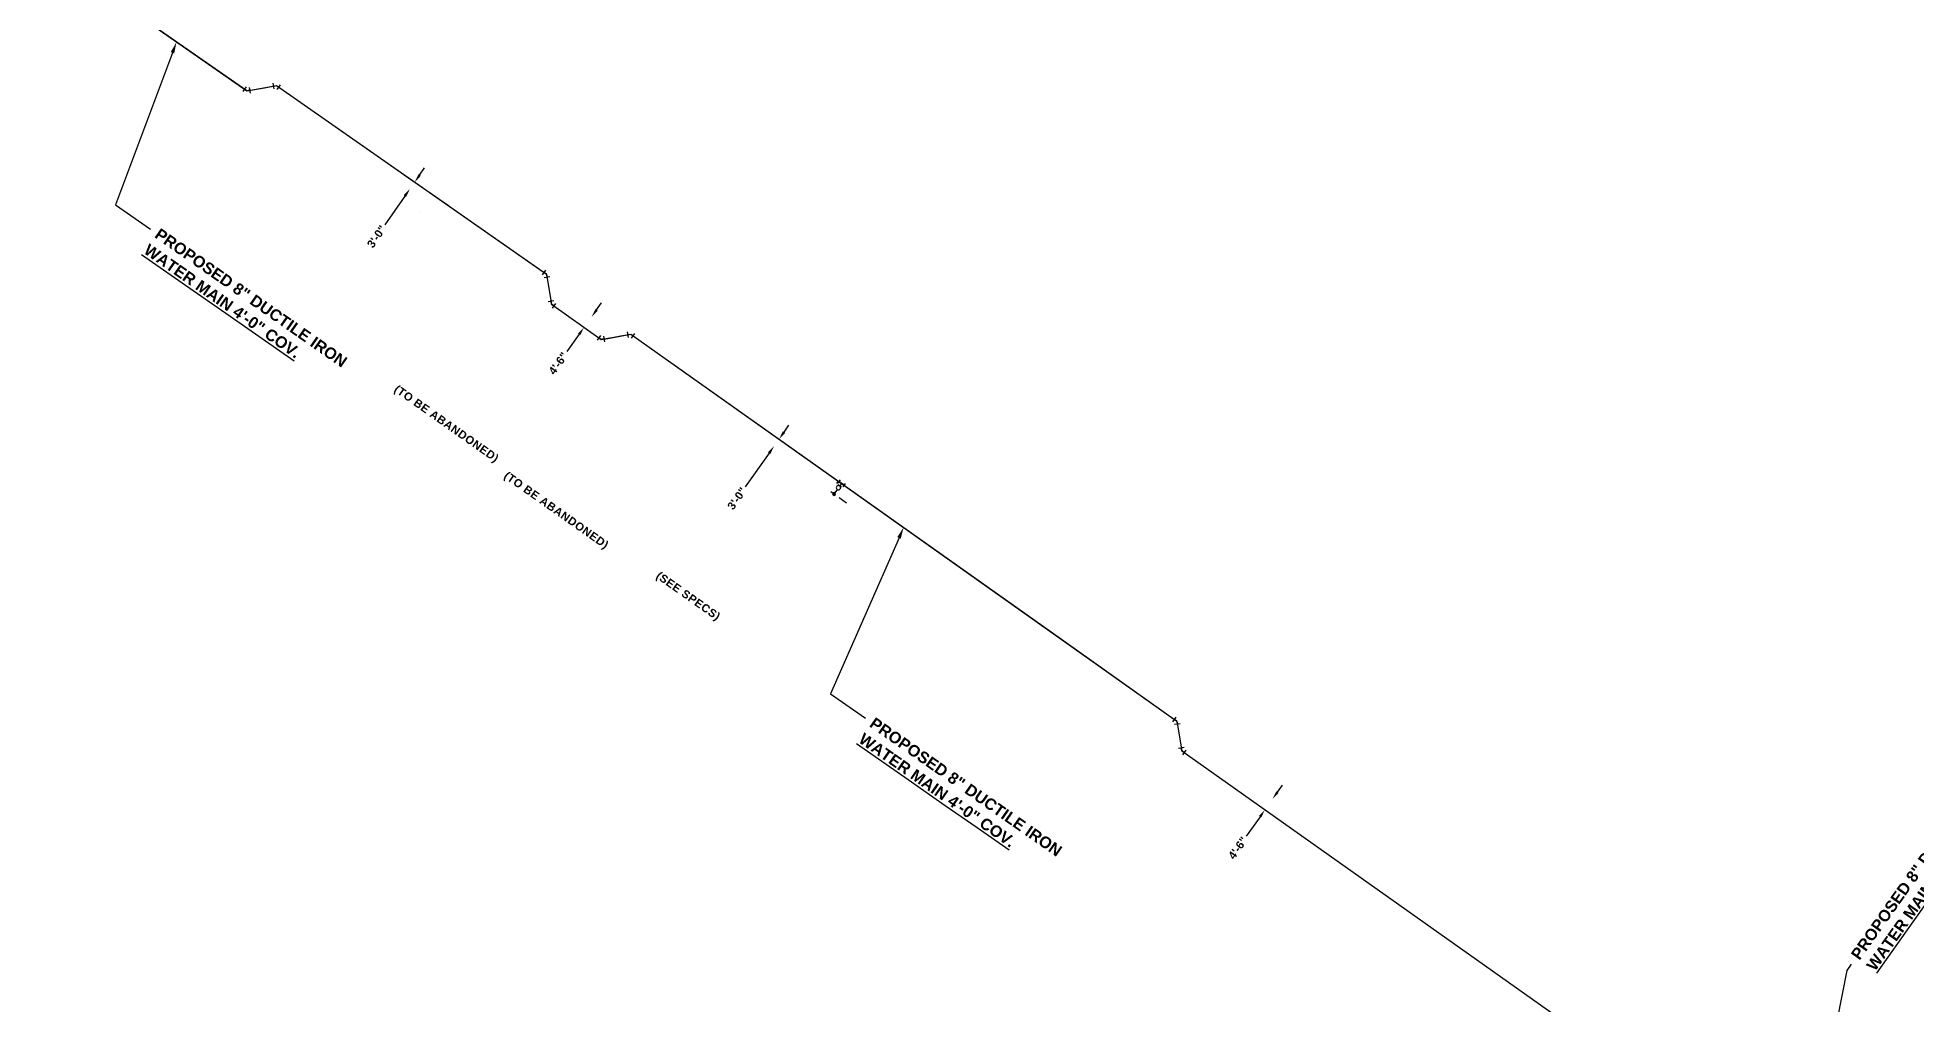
# Model space of a CAD drawing. Header units: feet. Extents: x 0 to 2707995, y 0 to 272549.
# Drawn here: x 2705548 to 2706205, y 271709 to 272047 of the extents above; entities that cross this region are included whole.
import ezdxf
from ezdxf import colors
from ezdxf.entities.mleader import LeaderData, LeaderLine
from ezdxf.math import Vec2, Vec3

# ---------------------------------------------------------------- set-up
doc = ezdxf.new("R2010")
doc.units = ezdxf.units.FT
doc.header["$LTSCALE"] = 20
for name, color, linetype in [('C-PR-WATER', 4, 'Continuous'), ('C-PR-WATER-ABAND', 3, 'Continuous'), ('C-PR-WATER-ABAND-OFF', 3, 'Continuous'), ('C-PR-WATER-DIM', 4, 'Continuous'), ('C-PR-WATER-FITTING', 4, 'Continuous'), ('C-PR-WATER-TXT (W-2)', 4, 'Continuous')]:
    doc.layers.add(name, color=color, linetype=linetype)
doc.layers.add('CALC', color=10, linetype='Continuous', plot=False)
doc.styles.add('ARIAL', font='arialbd.ttf', dxfattribs={"height": 0.24})
doc.styles.add('PROPOSED PLAN', font='arialbd.ttf', dxfattribs={"height": 2.8})
doc.dimstyles.new('PWD Proposed', dxfattribs={"dimtxt": 2.8, "dimasz": 3, "dimexe": 0.18, "dimexo": 0.0625, "dimgap": 1, "dimtad": 0, "dimdec": 0, "dimlfac": 12, "dimzin": 1, "dimdsep": 46, "dimlunit": 4, "dimtxsty": 'PROPOSED PLAN', "dimcen": 0, "dimse1": 1, "dimse2": 1, "dimclrd": 256, "dimclrt": 3, "dimadec": 1, "dimazin": 0, "dimtfac": 1, "dimtdec": 0, "dimtofl": 0, "dimtmove": 0, "dimatfit": 1, "dimfxl": 0.18, "dimfrac": 2, "dimtolj": 1, "dimtzin": 0, "dimlwd": -1, "dimarcsym": 0})

# ---------------------------------------------------------------- blocks, each defined once
blk = doc.blocks.new('*U213')
at = {"layer": 'C-PR-WATER-FITTING'}
for p, q in [((-1.01, 0.99), (0.99, 1.01)), ((-1.41, -0.01), (0.01, -1.41))]:
    blk.add_line(p, q, dxfattribs=at)
at = {"layer": 'C-PR-WATER-FITTING', "flags": 128}
blk.add_lwpolyline([(-0.01, 1), (0, 0), (-0.7, -0.71)], dxfattribs=at)
blk = doc.blocks.new('*U214')
at = {"layer": 'C-PR-WATER-FITTING'}
for p, q in [((1.41, 0.01), (-0.01, 1.41)), ((1.01, -0.99), (-0.99, -1.01))]:
    blk.add_line(p, q, dxfattribs=at)
at = {"layer": 'C-PR-WATER-FITTING', "flags": 128}
blk.add_lwpolyline([(0.01, -1), (0, 0), (0.7, 0.71)], dxfattribs=at)
blk = doc.blocks.new('*U215')
at = {"layer": 'C-PR-WATER-FITTING'}
for p, q in [((-0.01, -1.41), (-1.41, 0.01)), ((0.99, -1.01), (1.01, 0.99))]:
    blk.add_line(p, q, dxfattribs=at)
at = {"layer": 'C-PR-WATER-FITTING', "flags": 128}
blk.add_lwpolyline([(1, -0.01), (0, 0), (-0.71, -0.7)], dxfattribs=at)
blk = doc.blocks.new('*U216')
at = {"layer": 'C-PR-WATER-FITTING'}
for p, q in [((-1.01, 0.99), (-0.99, -1.01)), ((-0.01, 1.41), (1.41, 0.01))]:
    blk.add_line(p, q, dxfattribs=at)
at = {"layer": 'C-PR-WATER-FITTING', "flags": 128}
blk.add_lwpolyline([(0.7, 0.71), (0, 0), (-1, -0.01)], dxfattribs=at)
blk = doc.blocks.new('*U288')
at = {"layer": 'C-PR-WATER-FITTING'}
blk.add_line((-0.73, -1.32), (0.73, 1.3), dxfattribs=at)
for points in [[(-0.14, 1.79), (1.61, 0.81)], [(0.82, -1.61), (1.8, 0.13)], [(-1.6, -0.83), (0.14, -1.8)], [(0, -0.01), (1.31, -0.74)]]:
    blk.add_lwpolyline(points, dxfattribs=at)
blk.add_circle((2.18, -1.23), 1, dxfattribs=at)
blk = doc.blocks.new('*U246')
at = {"layer": 'C-PR-WATER-FITTING'}
h = blk.add_hatch(color=256, dxfattribs=at)
h.dxf.hatch_style = 1
h.paths.add_polyline_path([(0.5, -0.01, 1), (-0.5, -0.01, 1)])
blk.add_circle((0, -0.01), 0.5, dxfattribs=at)
blk = doc.blocks.new('*D225')
at = {"layer": 'C-PR-WATER-DIM', "linetype": 'Continuous', "transparency": 16777216}
for p, q in [((2705681.2, 271999.21), (2705682.92, 272001.67)), ((2705676.06, 271991.85), (2705669.04, 271981.8))]:
    blk.add_line(p, q, dxfattribs=at)
at = {"layer": 'C-PR-WATER-DIM', "transparency": 16777216}
for points in [[(2705680.79, 271999.49), (2705681.61, 271998.92), (2705679.48, 271996.75)], [(2705675.65, 271992.13), (2705676.47, 271991.56), (2705677.78, 271994.31)]]:
    blk.add_solid(points, dxfattribs=at)
at = {"layer": 'C-PR-WATER-DIM', "transparency": 16777216, "insert": (2705666.14, 271977.66), "char_height": 2.8, "attachment_point": 5, "rotation": 55.05714, "style": 'PROPOSED PLAN'}
blk.add_mtext('\\A1;3\'-0"', dxfattribs=at)
blk = doc.blocks.new('*D226')
at = {"layer": 'C-PR-WATER-DIM', "linetype": 'Continuous', "transparency": 16777216}
for p, q in [((2705808.69, 271909.19), (2705810.42, 271911.63)), ((2705803.48, 271901.84), (2705795.15, 271890.08))]:
    blk.add_line(p, q, dxfattribs=at)
at = {"layer": 'C-PR-WATER-DIM', "transparency": 16777216}
for points in [[(2705808.28, 271909.48), (2705809.09, 271908.9), (2705806.95, 271906.74)], [(2705803.07, 271902.13), (2705803.89, 271901.55), (2705805.22, 271904.29)]]:
    blk.add_solid(points, dxfattribs=at)
at = {"layer": 'C-PR-WATER-DIM', "transparency": 16777216, "insert": (2705792.23, 271885.97), "char_height": 2.8, "attachment_point": 5, "rotation": 54.67389, "style": 'PROPOSED PLAN'}
blk.add_mtext('\\A1;3\'-0"', dxfattribs=at)
blk = doc.blocks.new('*D229')
at = {"layer": 'C-PR-WATER-DIM', "linetype": 'Continuous', "transparency": 16777216}
for p, q in [((2705981.31, 271783.16), (2705983.05, 271785.61)), ((2705975.24, 271774.6), (2705970.42, 271767.8))]:
    blk.add_line(p, q, dxfattribs=at)
at = {"layer": 'C-PR-WATER-DIM', "transparency": 16777216}
for points in [[(2705980.9, 271783.45), (2705981.72, 271782.87), (2705979.58, 271780.72)], [(2705974.83, 271774.89), (2705975.65, 271774.31), (2705976.98, 271777.04)]]:
    blk.add_solid(points, dxfattribs=at)
at = {"layer": 'C-PR-WATER-DIM', "transparency": 16777216, "insert": (2705967.48, 271763.65), "char_height": 2.8, "attachment_point": 5, "rotation": 54.67054, "style": 'PROPOSED PLAN'}
blk.add_mtext('\\A1;4\'-6"', dxfattribs=at)
blk = doc.blocks.new('*D241')
at = {"layer": 'C-PR-WATER-DIM', "linetype": 'Continuous', "transparency": 16777216}
for p, q in [((2705743.09, 271952), (2705744.84, 271954.44)), ((2705736.98, 271943.46), (2705732.65, 271937.4))]:
    blk.add_line(p, q, dxfattribs=at)
at = {"layer": 'C-PR-WATER-DIM', "transparency": 16777216}
for points in [[(2705742.69, 271952.29), (2705743.5, 271951.71), (2705741.35, 271949.56)], [(2705736.58, 271943.75), (2705737.39, 271943.17), (2705738.73, 271945.9)]]:
    blk.add_solid(points, dxfattribs=at)
at = {"layer": 'C-PR-WATER-DIM', "transparency": 16777216, "insert": (2705729.69, 271933.26), "char_height": 2.8, "attachment_point": 5, "rotation": 54.42121, "style": 'PROPOSED PLAN'}
blk.add_mtext('\\A1;4\'-6"', dxfattribs=at)

msp = doc.modelspace()

# ---------------------------------------------------------------- linework, layer by layer
at = {"layer": 'C-PR-WATER'}
for p, q in [((2705620.718, 272028.671), (2705514.37, 272102.749)), ((2705620.711, 272028.672), (2705631.139, 272030.522)), ((2705631.139, 272030.522), (2705721.269, 271967.551)), ((2705675.797, 271999.323), (2705691.28, 271988.507)), ((2705681.054, 271985.925), (2705681.054, 271985.925)), ((2705721.27, 271967.555), (2705725.635, 271964.506)), ((2705725.629, 271964.51), (2705727.35, 271953.96)), ((2705727.35, 271953.96), (2705744.702, 271941.666)), ((2705744.695, 271941.664), (2705744.689, 271941.668)), ((2705744.695, 271941.664), (2705755.072, 271943.506)), ((2705755.071, 271943.506), (2705902.157, 271839.262)), ((2705825.074, 271888.378), (2705826.319, 271887.497)), ((2705827.275, 271889.118), (2705826.191, 271887.586)), ((2705827.671, 271892.052), (2705827.095, 271891.249)), ((2705827.948, 271886.337), (2705830.522, 271884.516)), ((2705828.789, 271891.26), (2705828.139, 271890.344)), ((2705902.157, 271839.263), (2705946.153, 271808.081)), ((2705946.153, 271808.081), (2705947.848, 271797.69)), ((2705947.848, 271797.69), (2706089.296, 271697.435))]:
    msp.add_line(p, q, dxfattribs=at)
at = {"layer": 'CALC'}
for points in [[(2705509.037, 272104.627), (2705512.255, 272102.375), (2705514.37, 272102.749), (2705518.992, 272099.529), (2705620.718, 272028.671), (2705626.907, 272029.771), (2705631.131, 272030.521), (2705725.635, 271964.506), (2705726.332, 271960.197), (2705727.354, 271953.954), (2705744.702, 271941.666), (2705745.764, 271941.854)], [(2705745.784, 271941.858), (2705755.071, 271943.506), (2705946.153, 271808.081), (2705947.854, 271797.685), (2706089.296, 271697.435), (2706099.676, 271699.276), (2706110.347, 271691.714)], [(2705745.813, 271941.805), (2705755.072, 271943.506), (2705946.153, 271808.081), (2705946.834, 271803.922)], [(2705750.922, 271942.769), (2705755.072, 271943.506), (2705946.153, 271808.081), (2705946.834, 271803.922)]]:
    msp.add_lwpolyline(points, dxfattribs=at)

# ---------------------------------------------------------------- block references
at = {"layer": 'C-PR-WATER-FITTING', "rotation": 279.6627549989162}
for name, p in [('*U214', (2705631.132, 272030.52)), ('*U213', (2705620.711, 272028.672)), ('*U215', (2705725.629, 271964.506)), ('*U216', (2705727.354, 271953.954)), ('*U213', (2705744.696, 271941.67)), ('*U214', (2705755.072, 271943.506)), ('*U215', (2705946.153, 271808.081)), ('*U216', (2705947.854, 271797.685))]:
    msp.add_blockref(name, p, dxfattribs=at)
at = {"layer": 'C-PR-WATER-FITTING', "xscale": -0.75, "yscale": 0.75, "zscale": 0.75, "rotation": 25.42362274934557}
msp.add_blockref('*U288', (2705828.789, 271891.266), dxfattribs=at)
at = {"layer": 'C-PR-WATER-FITTING', "xscale": -1, "rotation": 25.42362274934557}
msp.add_blockref('*U246', (2705826.193, 271887.587), dxfattribs=at)

# ---------------------------------------------------------------- texts
at = {"layer": 'C-PR-WATER-ABAND', "color": 4, "insert": (2705731.728, 271881.732), "char_height": 2.8, "width": 48.18924, "attachment_point": 2, "rotation": 324.788439, "style": 'ARIAL'}
msp.add_mtext('\\pxql;{\\T1.063;\\C3;(TO BE ABANDONED)}', dxfattribs=at)
at = {"layer": 'C-PR-WATER-ABAND-OFF', "color": 4, "char_height": 2.8, "width": 48.18924, "attachment_point": 2, "rotation": 324.788439, "style": 'ARIAL'}
for s, insert in [('\\pxql;{\\T1.063;\\C3;(TO BE ABANDONED)}', (2705693.299, 271912.044)), ('\\pxql;{\\T1.063;\\C3;(SEE SPECS)}', (2705784.954, 271846.709))]:
    msp.add_mtext(s, dxfattribs=dict(at, insert=insert))

# ---------------------------------------------------------------- dimensions: what is measured, and where the dimension line sits
at = {"layer": 'C-PR-WATER-DIM'}
for base, p1, p2, angle, picture, middle in [((2705677.777, 271994.306), (2705680.184, 271996.258), (2705678.478, 271993.816), 235.057135, '*D225', (2705666.144, 271977.658)), ((2705741.347, 271949.559), (2705739.241, 271945.53), (2705741.86, 271949.192), 54.421207, '*D241', (2705729.69, 271933.264)), ((2705805.216, 271904.29), (2705810.363, 271904.321), (2705808.628, 271901.872), 234.673889, '*D226', (2705792.229, 271885.966)), ((2705979.577, 271780.716), (2705978.175, 271776.194), (2705980.777, 271779.866), 54.670544, '*D229', (2705967.478, 271763.646))]:
    dim = msp.add_linear_dim(base=base, p1=p1, p2=p2, angle=angle, dimstyle='PWD Proposed', override={"dimclrt": 256}, dxfattribs=at)
    dim.commit()
    dim.dimension.update_dxf_attribs({"geometry": picture, "text_midpoint": middle, "dimtype": 161})

# ---------------------------------------------------------------- leaders
at = {"layer": 'C-PR-WATER-TXT (W-2)'}
ml = msp.add_multileader_mtext('Standard', dxfattribs=at)
ml.set_content('PROPOSED 8" DUCTILE IRON {\\LWATER MAIN 4\'-0" COV.}', color=256, style='ARIAL')
ml.set_leader_properties(color=256)
ml.build(insert=Vec2(0, 0))
ml.multileader.update_dxf_attribs({"dogleg_length": 5})
ctx = ml.context
ctx.base_point, ctx.landing_gap_size, ctx.plane_origin, ctx.plane_x_axis, ctx.plane_y_axis = Vec3(2705587.021, 271980.282), 2.5, Vec3(2705720.326, 272140.558), Vec3(0.8203154, -0.5719114), Vec3(0.5719114, 0.8203154)
notes = []
notes.append((ctx, [(0, (1, 1, 0), (2705574.829, 271988.782), (0.8203154, -0.5719114), 14.862, [(0, [(2705596.124, 272045.746)], 0, [])])]))
ctx.mtext.insert, ctx.mtext.text_direction, ctx.mtext.rotation, ctx.mtext.width, ctx.mtext.defined_height, ctx.mtext.flow_direction = Vec3(2705590.445, 271980.821), Vec3(0.8203154, -0.5719114), 5.6743512, 87.98644, 38.555, 5
ml = msp.add_multileader_mtext('Standard', dxfattribs=at)
ml.set_content('PROPOSED 8" DUCTILE IRON {\\LWATER MAIN 4\'-0" COV.}', color=256, style='ARIAL')
ml.set_leader_properties(color=256)
ml.build(insert=Vec2(0, 0))
ml.multileader.update_dxf_attribs({"dogleg_length": 5})
ctx = ml.context
ctx.base_point, ctx.landing_gap_size, ctx.plane_origin, ctx.plane_x_axis, ctx.plane_y_axis = Vec3(2705837.144, 271809.074), 2.5, Vec3(2706006.722, 271939.223), Vec3(0.8203154, -0.5719114), Vec3(0.5719114, 0.8203154)
notes.append((ctx, [(0, (1, 1, 0), (2705824.952, 271817.574), (0.8203154, -0.5719114), 14.862, [(0, [(2705850.535, 271875.849)], 0, [])])]))
ctx.mtext.insert, ctx.mtext.text_direction, ctx.mtext.rotation, ctx.mtext.width, ctx.mtext.defined_height, ctx.mtext.flow_direction = Vec3(2705840.567, 271809.613), Vec3(0.8203154, -0.5719114), 5.6743512, 87.98644, 38.555, 5
ml = msp.add_multileader_mtext('Standard', dxfattribs=at)
ml.set_content('PROPOSED 8" DUCTILE IRON {\\LWATER MAIN 4\'-0" COV.}', color=256, style='ARIAL')
ml.set_leader_properties(color=256)
ml.build(insert=Vec2(0, 0))
ml.multileader.update_dxf_attribs({"dogleg_length": 5})
ctx = ml.context
ctx.base_point, ctx.landing_gap_size, ctx.plane_origin, ctx.plane_x_axis, ctx.plane_y_axis = Vec3(2706182.232, 271723.019), 2.5, Vec3(2706044.628, 271888.026), Vec3(0.5782295, 0.8158742), Vec3(-0.8158742, 0.5782295)
notes.append((ctx, [(0, (1, 1, 0), (2706180.633, 271720.762), (0.5782295, 0.8158742), 2.766, [(0, [(2706167.135, 271651.467)], 0, [])])]))
ctx.mtext.insert, ctx.mtext.text_direction, ctx.mtext.rotation, ctx.mtext.width, ctx.mtext.defined_height, ctx.mtext.flow_direction = Vec3(2706181.72, 271726.446), Vec3(0.5782295, 0.8158742), 0.9542394, 87.98644, 38.555, 5
for ctx, leaders in notes:
    for number, flags, end, landing, length, lines in leaders:
        leader = LeaderData()
        leader.index, (leader.has_last_leader_line, leader.has_dogleg_vector, leader.attachment_direction) = number, flags
        leader.last_leader_point, leader.dogleg_vector, leader.dogleg_length = Vec3(end), Vec3(landing), length
        for number, points, colour, breaks in lines:
            line = LeaderLine()
            line.index, line.vertices, line.color, line.breaks = number, Vec3.list(points), colors.encode_raw_color(colour), breaks
            leader.lines.append(line)
        ctx.leaders.append(leader)

doc.saveas('drawing.dxf')
